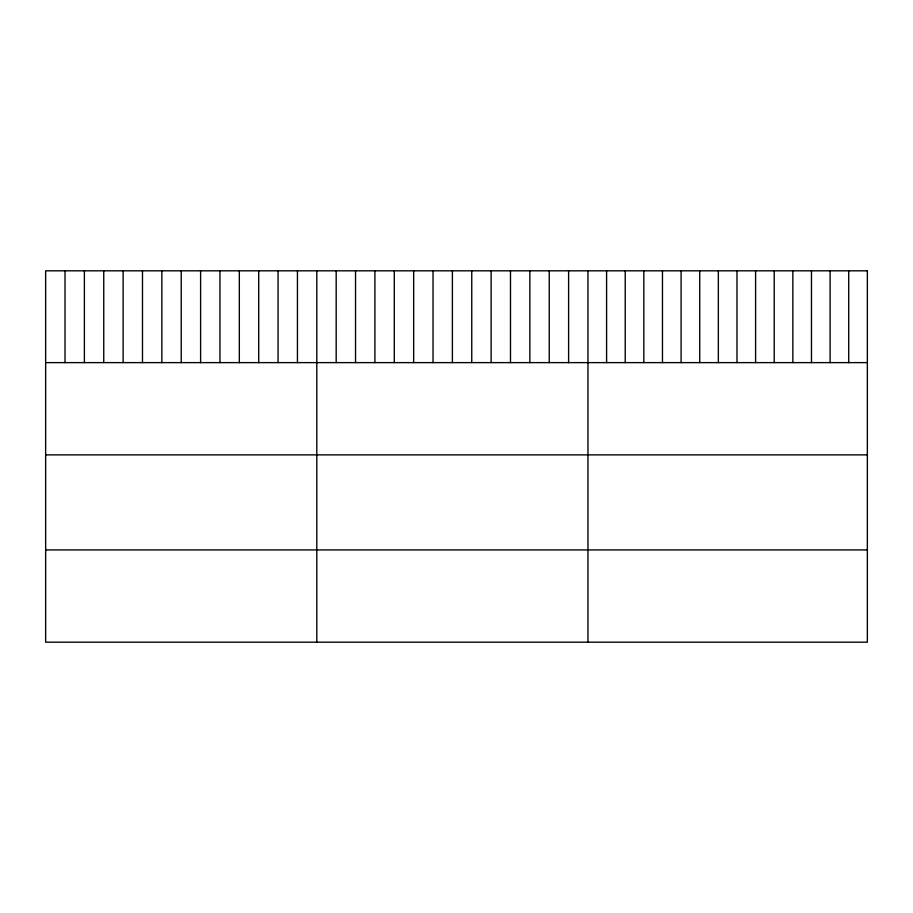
<?xml version="1.0" encoding="UTF-8"?>
<svg xmlns="http://www.w3.org/2000/svg" width="913" height="913" viewBox="0 0 913 913"><rect width="100%" height="100%" fill="white"/><g stroke="black" fill="none" stroke-linecap="round" stroke-linejoin="round"><path stroke-width="1.37" d="M45.65 362.621L867.35 362.621M45.65 454.879L867.35 454.879M45.65 549.923L867.35 549.923M848.725 270.819L848.725 362.621M830.1 270.819L830.1 362.621M811.474 270.819L811.474 362.621M792.849 270.819L792.849 362.621M774.224 270.819L774.224 362.621M755.599 270.819L755.599 362.621M736.974 270.819L736.974 362.621M718.348 270.819L718.348 362.621M699.723 270.819L699.723 362.621M681.098 270.819L681.098 362.621M662.473 270.819L662.473 362.621M643.848 270.819L643.848 362.621M625.222 270.819L625.222 362.621M606.597 270.819L606.597 362.621M587.972 270.819L587.972 642.181M568.605 270.819L568.605 362.621M549.238 270.819L549.238 362.621M529.871 270.819L529.871 362.621M510.493 270.819L510.493 362.621M491.126 270.819L491.126 362.621M471.759 270.819L471.759 362.621M452.392 270.819L452.392 362.621M433.024 270.819L433.024 362.621M413.657 270.819L413.657 362.621M394.29 270.819L394.29 362.621M374.912 270.819L374.912 362.621M355.545 270.819L355.545 362.621M336.178 270.819L336.178 362.621M316.811 270.819L316.811 642.181M297.444 270.819L297.444 362.621M278.077 270.819L278.077 362.621M258.71 270.819L258.71 362.621M239.332 270.819L239.332 362.621M219.965 270.819L219.965 362.621M200.598 270.819L200.598 362.621M181.231 270.819L181.231 362.621M161.863 270.819L161.863 362.621M142.496 270.819L142.496 362.621M123.129 270.819L123.129 362.621M103.751 270.819L103.751 362.621M84.384 270.819L84.384 362.621M65.017 270.819L65.017 362.621M867.35 270.819L45.65 270.819L45.65 642.181L867.35 642.181L867.35 270.819"/></g></svg>
